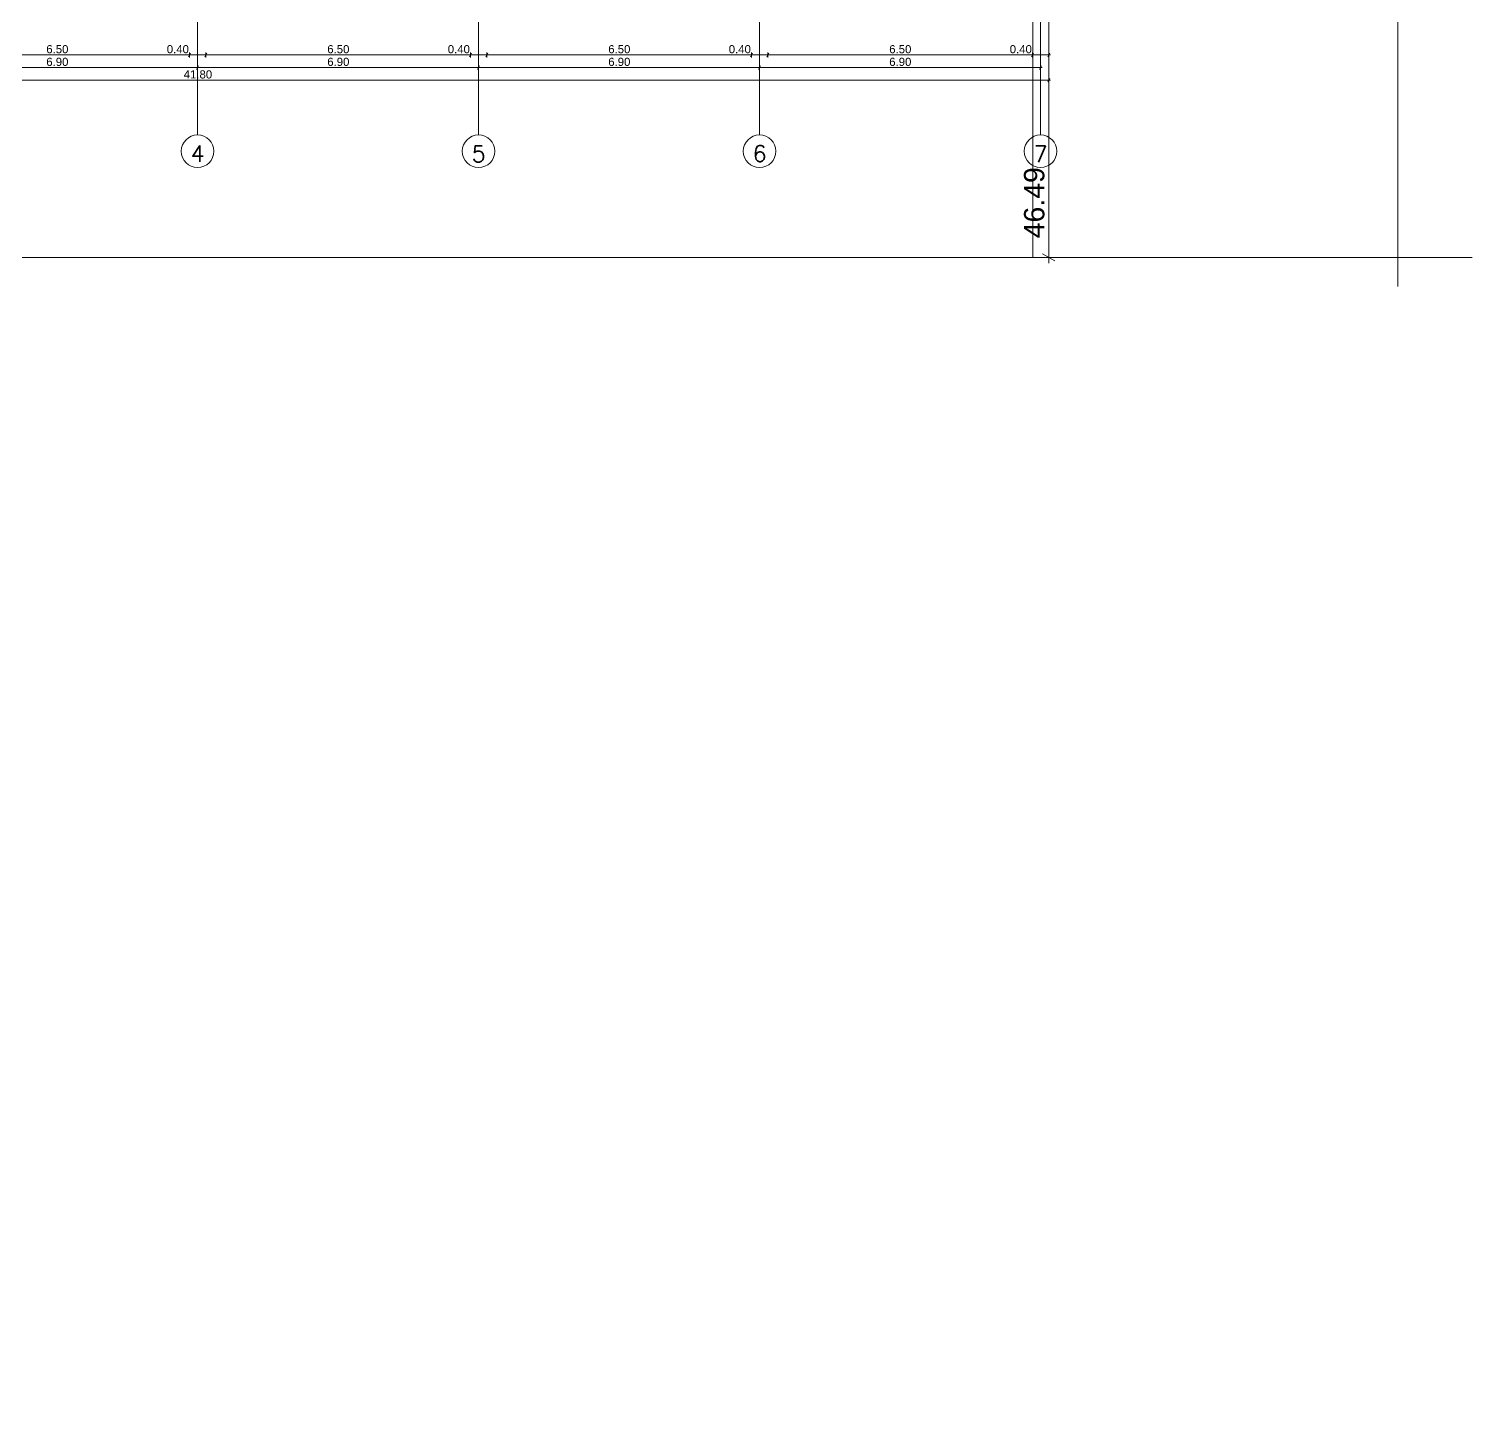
# Model space of a CAD drawing. Header units: millimetres. Extents: x 476244520 to 476657119, y 4620824743 to 4621446928.
# Drawn here: x 476406912 to 476442354, y 4620949677 to 4620983425 of the extents above; entities that cross this region are included whole.
import ezdxf

# ---------------------------------------------------------------- set-up
doc = ezdxf.new("R2010")
doc.units = ezdxf.units.MM
doc.header["$MEASUREMENT"] = 0
for name, color, linetype, lineweight in [('0_Pen_No__42_Pen_No__250_Pen_No__5', 5, 'Continuous', 0), ('Annotation - Text_Pen_No__7_Pen_No__5', 5, 'Continuous', 0), ('New_Structural - Bearing_Pen_No__1', 1, 'Continuous', 0), ('zoma_Pen_No__1', 1, 'Continuous', 0), ('zoma_Pen_No__142', 142, 'Continuous', 0), ('zoma_Pen_No__5_Pen_No__5', 5, 'Continuous', 0)]:
    doc.layers.add(name, color=color, linetype=linetype, lineweight=lineweight)
doc.layers.add('zoma', color=7, linetype='Continuous')
doc.styles.add('GENERATED_STYLE_2', font='arial.ttf')
doc.linetypes.add('Break', pattern='A,0,[1,A-4 бѓЎбѓђбѓ®бѓљбѓ\x98 - nikas1.Shx,S=15.679026,R=0,X=0,Y=0],-1975.557214,0', length=1975.557214)
doc.dimstyles.new('GENERATED_STYLE__1', dxfattribs={"dimtxt": 200, "dimasz": 64.421331, "dimexe": 0.18, "dimexo": 3, "dimgap": 0.09, "dimtad": 1, "dimtih": 1, "dimtoh": 1, "dimlfac": 0.001, "dimzin": 0, "dimdsep": 46, "dimtxsty": 'GENERATED_STYLE_2', "dimblk": 'ARROWHEAD_2', "dimblk1": 'ARROWHEAD_2', "dimblk2": 'ARROWHEAD_2', "dimcen": 0.09, "dimclrd": 142, "dimclre": 142, "dimclrt": 142, "dimadec": 0, "dimazin": 0, "dimtfac": 1, "dimtdec": 4, "dimtmove": 0, "dimatfit": 3, "dimfxl": 1, "dimtolj": 1, "dimtzin": 0, "dimarcsym": 0})
doc.dimstyles.new('GENERATED_STYLE__6', dxfattribs={"dimtxt": 500, "dimasz": 228, "dimexe": 0.18, "dimexo": 3, "dimgap": 0.09, "dimtad": 1, "dimlfac": 0.001, "dimzin": 0, "dimdsep": 46, "dimtxsty": 'GENERATED_STYLE_2', "dimblk": 'ARROWHEAD_2', "dimblk1": 'ARROWHEAD_2', "dimblk2": 'ARROWHEAD_2', "dimcen": 0.09, "dimclrd": 1, "dimclre": 1, "dimclrt": 1, "dimadec": 0, "dimazin": 0, "dimtfac": 1, "dimtdec": 4, "dimtmove": 2, "dimatfit": 3, "dimfxl": 1, "dimtolj": 1, "dimtzin": 0, "dimarcsym": 0})

# ---------------------------------------------------------------- blocks, each defined once
blk = doc.blocks.new('*D223', base_point=(476844527, 4621385791))
at = {"layer": 'zoma_Pen_No__1', "color": 1, "linetype": 'Continuous', "lineweight": 0, "transparency": 16777216}
for p, q in [((476431956, 4620984320), (476431956, 4620984467)), ((476432181, 4620984320), (476431731, 4620984320)), ((476432106, 4620984233), (476431806, 4620984407)), ((476431956, 4620977813), (476431956, 4620984320)), ((476432181, 4620977813), (476431731, 4620977813)), ((476431806, 4620977900), (476432106, 4620977727)), ((476431956, 4620977667), (476431956, 4620977813))]:
    blk.add_line(p, q, dxfattribs=at)
at = {"layer": 'zoma_Pen_No__1', "color": 1, "lineweight": 0, "transparency": 16777216, "insert": (476431856, 4620978281), "char_height": 500, "attachment_point": 7, "rotation": 90, "style": 'GENERATED_STYLE_2'}
blk.add_mtext('\\A1;{\\pql;\\fArial CYR|b0|i0|c204|p34;46.49}', dxfattribs=at)
blk = doc.blocks.new('ARROWHEAD_2')
at = {"color": 0, "linetype": 'Continuous', "lineweight": 0}
for p, q in [((0, 0), (-1, 0)), ((-0.38, -0.66), (0.38, 0.66))]:
    blk.add_line(p, q, dxfattribs=at)
blk = doc.blocks.new('*D233', base_point=(476844527, 4621385791))
at = {"layer": 'zoma_Pen_No__142', "color": 142, "linetype": 'Continuous', "lineweight": 0, "transparency": 16777216}
for p, q in [((476404180, 4620982514), (476404131, 4620982429)), ((476404156, 4620982408), (476404156, 4620982535)), ((476404156, 4620982472), (476411056, 4620982472)), ((476411080, 4620982514), (476411031, 4620982429)), ((476411056, 4620982408), (476411056, 4620982535))]:
    blk.add_line(p, q, dxfattribs=at)
at = {"layer": 'zoma_Pen_No__142', "color": 142, "lineweight": 0, "transparency": 16777216, "insert": (476407340, 4620982512), "char_height": 200, "attachment_point": 7, "style": 'GENERATED_STYLE_2'}
blk.add_mtext('\\A1;{\\pql;\\fArial CYR|b0|i0|c204|p34;6.90}', dxfattribs=at)
blk = doc.blocks.new('*D234', base_point=(476844527, 4621385791))
at = {"layer": 'zoma_Pen_No__142', "color": 142, "linetype": 'Continuous', "lineweight": 0, "transparency": 16777216}
for p, q in [((476411080, 4620982514), (476411031, 4620982429)), ((476411056, 4620982408), (476411056, 4620982535)), ((476411056, 4620982472), (476417956, 4620982472)), ((476417980, 4620982514), (476417931, 4620982429)), ((476417956, 4620982408), (476417956, 4620982535))]:
    blk.add_line(p, q, dxfattribs=at)
at = {"layer": 'zoma_Pen_No__142', "color": 142, "lineweight": 0, "transparency": 16777216, "insert": (476414240, 4620982512), "char_height": 200, "attachment_point": 7, "style": 'GENERATED_STYLE_2'}
blk.add_mtext('\\A1;{\\pql;\\fArial CYR|b0|i0|c204|p34;6.90}', dxfattribs=at)
blk = doc.blocks.new('*D235', base_point=(476844527, 4621385791))
at = {"layer": 'zoma_Pen_No__142', "color": 142, "linetype": 'Continuous', "lineweight": 0, "transparency": 16777216}
for p, q in [((476417980, 4620982514), (476417931, 4620982429)), ((476417956, 4620982408), (476417956, 4620982535)), ((476417956, 4620982472), (476424856, 4620982472)), ((476424880, 4620982514), (476424831, 4620982429)), ((476424856, 4620982408), (476424856, 4620982535))]:
    blk.add_line(p, q, dxfattribs=at)
at = {"layer": 'zoma_Pen_No__142', "color": 142, "lineweight": 0, "transparency": 16777216, "insert": (476421140, 4620982512), "char_height": 200, "attachment_point": 7, "style": 'GENERATED_STYLE_2'}
blk.add_mtext('\\A1;{\\pql;\\fArial CYR|b0|i0|c204|p34;6.90}', dxfattribs=at)
blk = doc.blocks.new('*D236', base_point=(476844527, 4621385791))
at = {"layer": 'zoma_Pen_No__142', "color": 142, "linetype": 'Continuous', "lineweight": 0, "transparency": 16777216}
for p, q in [((476424880, 4620982514), (476424831, 4620982429)), ((476424856, 4620982408), (476424856, 4620982535)), ((476424856, 4620982472), (476431756, 4620982472)), ((476431731, 4620982429), (476431780, 4620982514)), ((476431756, 4620982408), (476431756, 4620982535)), ((476431756, 4620982472), (476431797, 4620982472))]:
    blk.add_line(p, q, dxfattribs=at)
at = {"layer": 'zoma_Pen_No__142', "color": 142, "lineweight": 0, "transparency": 16777216, "insert": (476428040, 4620982512), "char_height": 200, "attachment_point": 7, "style": 'GENERATED_STYLE_2'}
blk.add_mtext('\\A1;{\\pql;\\fArial CYR|b0|i0|c204|p34;6.90}', dxfattribs=at)
blk = doc.blocks.new('*D243', base_point=(476844527, 4621385791))
at = {"layer": 'zoma_Pen_No__142', "color": 142, "linetype": 'Continuous', "lineweight": 0, "transparency": 16777216}
for p, q in [((476390114, 4620982163), (476390156, 4620982163)), ((476390180, 4620982206), (476390131, 4620982121)), ((476390156, 4620982100), (476390156, 4620982227)), ((476390156, 4620982163), (476431956, 4620982163)), ((476431931, 4620982121), (476431980, 4620982206)), ((476431956, 4620982100), (476431956, 4620982227)), ((476431956, 4620982163), (476431997, 4620982163))]:
    blk.add_line(p, q, dxfattribs=at)
at = {"layer": 'zoma_Pen_No__142', "color": 142, "lineweight": 0, "transparency": 16777216, "insert": (476410714, 4620982203), "char_height": 200, "attachment_point": 7, "style": 'GENERATED_STYLE_2'}
blk.add_mtext('\\A1;{\\pql;\\fArial CYR|b0|i0|c204|p34;41.80}', dxfattribs=at)
blk = doc.blocks.new('*D249', base_point=(476844527, 4621385791))
at = {"layer": 'zoma_Pen_No__142', "color": 142, "linetype": 'Continuous', "lineweight": 0, "transparency": 16777216}
for p, q in [((476404380, 4620982826), (476404331, 4620982741)), ((476404356, 4620982720), (476404356, 4620982847)), ((476404356, 4620982783), (476410856, 4620982783)), ((476410880, 4620982826), (476410831, 4620982741)), ((476410856, 4620982720), (476410856, 4620982847))]:
    blk.add_line(p, q, dxfattribs=at)
at = {"layer": 'zoma_Pen_No__142', "color": 142, "lineweight": 0, "transparency": 16777216, "char_height": 200, "attachment_point": 7, "style": 'GENERATED_STYLE_2'}
for s, insert in [('\\A1;{\\pql;\\fArial CYR|b0|i0|c204|p34;6.50}', (476407340, 4620982823)), ('\\A1;{\\pql;\\fArial CYR|b0|i0|c204|p34;0.40}', (476410299, 4620982823))]:
    blk.add_mtext(s, dxfattribs=dict(at, insert=insert))
blk = doc.blocks.new('*D250', base_point=(476844527, 4621385791))
at = {"layer": 'zoma_Pen_No__142', "color": 142, "linetype": 'Continuous', "lineweight": 0, "transparency": 16777216}
for p, q in [((476410880, 4620982826), (476410831, 4620982741)), ((476410856, 4620982720), (476410856, 4620982847)), ((476410856, 4620982783), (476411256, 4620982783)), ((476411280, 4620982826), (476411231, 4620982741)), ((476411256, 4620982720), (476411256, 4620982847))]:
    blk.add_line(p, q, dxfattribs=at)
blk = doc.blocks.new('*D251', base_point=(476844527, 4621385791))
at = {"layer": 'zoma_Pen_No__142', "color": 142, "linetype": 'Continuous', "lineweight": 0, "transparency": 16777216}
for p, q in [((476411280, 4620982826), (476411231, 4620982741)), ((476411256, 4620982720), (476411256, 4620982847)), ((476411256, 4620982783), (476417756, 4620982783)), ((476417780, 4620982826), (476417731, 4620982741)), ((476417756, 4620982720), (476417756, 4620982847))]:
    blk.add_line(p, q, dxfattribs=at)
at = {"layer": 'zoma_Pen_No__142', "color": 142, "lineweight": 0, "transparency": 16777216, "char_height": 200, "attachment_point": 7, "style": 'GENERATED_STYLE_2'}
for s, insert in [('\\A1;{\\pql;\\fArial CYR|b0|i0|c204|p34;6.50}', (476414240, 4620982823)), ('\\A1;{\\pql;\\fArial CYR|b0|i0|c204|p34;0.40}', (476417199, 4620982823))]:
    blk.add_mtext(s, dxfattribs=dict(at, insert=insert))
blk = doc.blocks.new('*D252', base_point=(476844527, 4621385791))
at = {"layer": 'zoma_Pen_No__142', "color": 142, "linetype": 'Continuous', "lineweight": 0, "transparency": 16777216}
for p, q in [((476417780, 4620982826), (476417731, 4620982741)), ((476417756, 4620982720), (476417756, 4620982847)), ((476417756, 4620982783), (476418156, 4620982783)), ((476418180, 4620982826), (476418131, 4620982741)), ((476418156, 4620982720), (476418156, 4620982847))]:
    blk.add_line(p, q, dxfattribs=at)
blk = doc.blocks.new('*D253', base_point=(476844527, 4621385791))
at = {"layer": 'zoma_Pen_No__142', "color": 142, "linetype": 'Continuous', "lineweight": 0, "transparency": 16777216}
for p, q in [((476418180, 4620982826), (476418131, 4620982741)), ((476418156, 4620982720), (476418156, 4620982847)), ((476418156, 4620982783), (476424656, 4620982783)), ((476424680, 4620982826), (476424631, 4620982741)), ((476424656, 4620982720), (476424656, 4620982847))]:
    blk.add_line(p, q, dxfattribs=at)
at = {"layer": 'zoma_Pen_No__142', "color": 142, "lineweight": 0, "transparency": 16777216, "char_height": 200, "attachment_point": 7, "style": 'GENERATED_STYLE_2'}
for s, insert in [('\\A1;{\\pql;\\fArial CYR|b0|i0|c204|p34;6.50}', (476421140, 4620982823)), ('\\A1;{\\pql;\\fArial CYR|b0|i0|c204|p34;0.40}', (476424099, 4620982823))]:
    blk.add_mtext(s, dxfattribs=dict(at, insert=insert))
blk = doc.blocks.new('*D254', base_point=(476844527, 4621385791))
at = {"layer": 'zoma_Pen_No__142', "color": 142, "linetype": 'Continuous', "lineweight": 0, "transparency": 16777216}
for p, q in [((476424680, 4620982826), (476424631, 4620982741)), ((476424656, 4620982720), (476424656, 4620982847)), ((476424656, 4620982783), (476425056, 4620982783)), ((476425080, 4620982826), (476425031, 4620982741)), ((476425056, 4620982720), (476425056, 4620982847))]:
    blk.add_line(p, q, dxfattribs=at)
blk = doc.blocks.new('*D255', base_point=(476844527, 4621385791))
at = {"layer": 'zoma_Pen_No__142', "color": 142, "linetype": 'Continuous', "lineweight": 0, "transparency": 16777216}
for p, q in [((476425080, 4620982826), (476425031, 4620982741)), ((476425056, 4620982720), (476425056, 4620982847)), ((476425056, 4620982783), (476431556, 4620982783)), ((476431580, 4620982826), (476431531, 4620982741)), ((476431556, 4620982720), (476431556, 4620982847))]:
    blk.add_line(p, q, dxfattribs=at)
at = {"layer": 'zoma_Pen_No__142', "color": 142, "lineweight": 0, "transparency": 16777216, "char_height": 200, "attachment_point": 7, "style": 'GENERATED_STYLE_2'}
for s, insert in [('\\A1;{\\pql;\\fArial CYR|b0|i0|c204|p34;6.50}', (476428040, 4620982823)), ('\\A1;{\\pql;\\fArial CYR|b0|i0|c204|p34;0.40}', (476430999, 4620982823))]:
    blk.add_mtext(s, dxfattribs=dict(at, insert=insert))
blk = doc.blocks.new('*D256', base_point=(476844527, 4621385791))
at = {"layer": 'zoma_Pen_No__142', "color": 142, "linetype": 'Continuous', "lineweight": 0, "transparency": 16777216}
for p, q in [((476431580, 4620982826), (476431531, 4620982741)), ((476431556, 4620982720), (476431556, 4620982847)), ((476431556, 4620982783), (476431956, 4620982783)), ((476431931, 4620982741), (476431980, 4620982826)), ((476431956, 4620982720), (476431956, 4620982847)), ((476431956, 4620982783), (476431997, 4620982783))]:
    blk.add_line(p, q, dxfattribs=at)

msp = doc.modelspace()

# ---------------------------------------------------------------- linework, layer by layer
at = {"layer": '0_Pen_No__42_Pen_No__250_Pen_No__5', "color": 5, "linetype": 'Continuous', "lineweight": 0}
for centre in [(476411055.829, 4620980418.843), (476411055.829, 4620980418.843), (476417955.829, 4620980418.843), (476417955.829, 4620980418.843), (476424855.829, 4620980418.843), (476424855.829, 4620980418.843), (476431755.829, 4620980418.843), (476431755.829, 4620980418.843)]:
    msp.add_circle(centre, 400, dxfattribs=at)
at = {"layer": 'New_Structural - Bearing_Pen_No__1', "color": 1, "linetype": 'Break', "lineweight": 0}
for p, q in [((476440528.719, 4621011216.862), (476440528.719, 4620977095.328)), ((476431563.057, 4620977813.438), (476431563.057, 4620984320.052)), ((476374220.452, 4620977813.438), (476442354.006, 4620977813.438))]:
    msp.add_line(p, q, dxfattribs=at)
at = {"layer": 'zoma_Pen_No__5_Pen_No__5', "color": 5, "linetype": 'Continuous', "lineweight": 0}
for p, q in [((476411055.829, 4621005529.649), (476411055.829, 4620980818.843)), ((476417955.829, 4621005529.649), (476417955.829, 4620980818.843)), ((476424855.829, 4621005529.649), (476424855.829, 4620980818.843)), ((476431755.829, 4621005529.649), (476431755.829, 4620980818.843))]:
    msp.add_line(p, q, dxfattribs=at)

# ---------------------------------------------------------------- texts
at = {"layer": 'Annotation - Text_Pen_No__7_Pen_No__5', "color": 5, "linetype": 'Continuous', "lineweight": 0, "char_height": 400, "attachment_point": 2}
for s, insert in [('\\A1;{\\pqc;\\Ftxt.shx;4}', (476411057.987, 4620980561.137)), ('\\A1;{\\pqc;\\Ftxt.shx;5}', (476417957.987, 4620980554.337)), ('\\A1;{\\pqc;\\Ftxt.shx;6}', (476424857.987, 4620980561.137)), ('\\A1;{\\pqc;\\Ftxt.shx;7}', (476431757.987, 4620980554.337))]:
    msp.add_mtext(s, dxfattribs=dict(at, insert=insert))

# ---------------------------------------------------------------- dimensions: what is measured, and where the dimension line sits
at = {"layer": 'zoma', "color": 1, "linetype": 'Continuous', "lineweight": 0}
dim = msp.add_linear_dim(base=(476431955.829, 4620984320.052), p1=(476431955.829, 4620977813.438), p2=(476431693.481, 4620984320.052), angle=90, text='46.49', dimstyle='GENERATED_STYLE__6', dxfattribs=at)
dim.commit()
dim.dimension.update_dxf_attribs({"geometry": '*D223', "text_midpoint": (476431605.829, 4620979121.364), "dimtype": 160, "text_rotation": 90})
at = {"layer": 'zoma', "color": 142, "linetype": 'Continuous', "lineweight": 0}
for base, p1, p2, picture, middle in [((476431955.824, 4620982163.156), (476390155.824, 4620983956.404), (476431955.824, 4620983956.404), '*D243', (476411049.882, 4620982303.156)), ((476410855.824, 4620982783.336), (476404355.824, 4620949677.144), (476410855.824, 4620949677.144), '*D249', (476407599.531, 4620982923.336)), ((476417755.824, 4620982783.336), (476411255.824, 4620949677.144), (476417755.824, 4620949677.144), '*D251', (476414499.531, 4620982923.336)), ((476424655.824, 4620982783.336), (476418155.824, 4620949677.144), (476424655.824, 4620949677.144), '*D253', (476421399.531, 4620982923.336)), ((476431555.824, 4620982783.336), (476425055.824, 4620949677.144), (476431555.824, 4620949677.144), '*D255', (476428299.531, 4620982923.336)), ((476411055.824, 4620982471.804), (476404155.824, 4620980833.108), (476411055.824, 4620980833.108), '*D233', (476407599.531, 4620982611.804)), ((476411255.824, 4620982783.336), (476410855.824, 4620949677.144), (476411255.824, 4620949677.144), '*D250', (476410558.976, 4620982923.336)), ((476417955.824, 4620982471.804), (476411055.824, 4620980833.108), (476417955.824, 4620980833.108), '*D234', (476414499.531, 4620982611.804)), ((476418155.824, 4620982783.336), (476417755.824, 4620949677.144), (476418155.824, 4620949677.144), '*D252', (476417458.976, 4620982923.336)), ((476424855.824, 4620982471.804), (476417955.824, 4620980833.108), (476424855.824, 4620980833.108), '*D235', (476421399.531, 4620982611.804)), ((476425055.824, 4620982783.336), (476424655.824, 4620949677.144), (476425055.824, 4620949677.144), '*D254', (476424358.976, 4620982923.336)), ((476431755.824, 4620982471.804), (476424855.824, 4620980833.108), (476431755.824, 4620980833.108), '*D236', (476428299.531, 4620982611.804)), ((476431955.824, 4620982783.336), (476431555.824, 4620949677.144), (476431955.824, 4620949677.144), '*D256', (476431258.976, 4620982923.336))]:
    dim = msp.add_linear_dim(base=base, p1=p1, p2=p2, dimstyle='GENERATED_STYLE__1', dxfattribs=at)
    dim.commit()
    dim.dimension.update_dxf_attribs({"geometry": picture, "text_midpoint": middle, "dimtype": 160})

doc.saveas('drawing.dxf')
